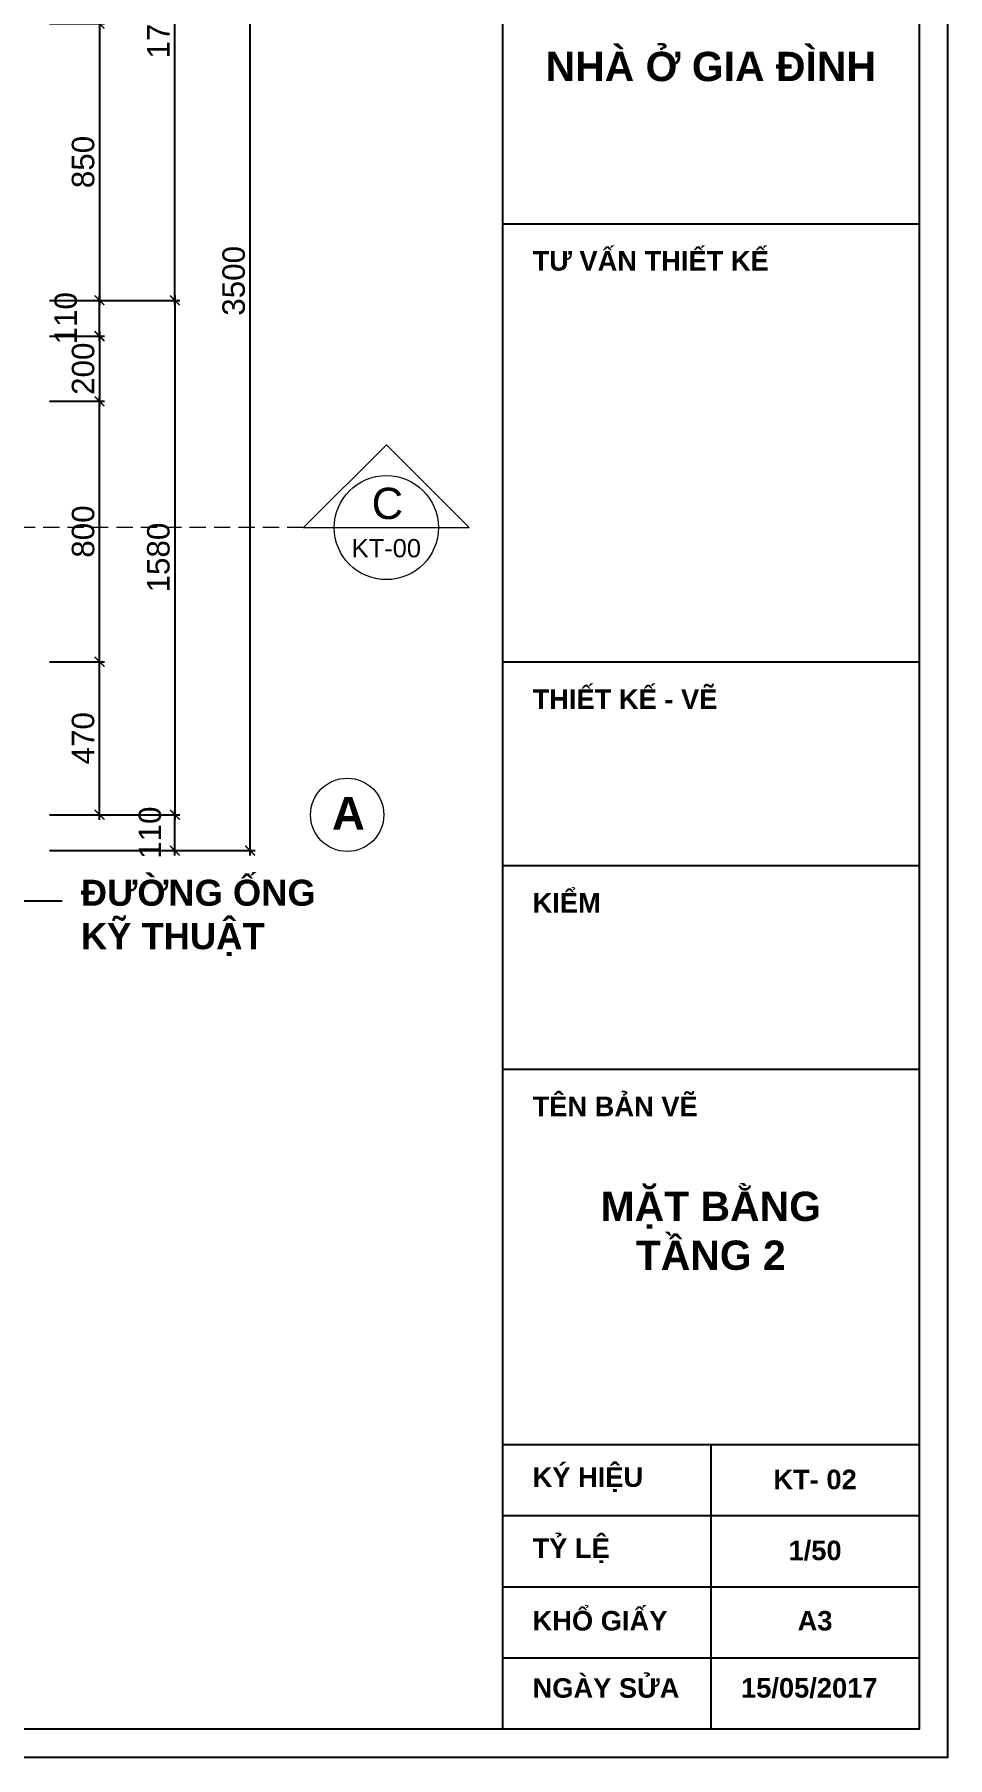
# Model space of a CAD drawing. Header units: millimetres. Extents: x 522695 to 636011, y 461124 to 505319.
# Drawn here: x 545337 to 548143, y 496409 to 501702 of the extents above; entities that cross this region are included whole.
import ezdxf
from ezdxf.enums import TextEntityAlignment as Align

# ---------------------------------------------------------------- set-up
doc = ezdxf.new("R2010")
doc.units = ezdxf.units.MM
doc.header["$LTSCALE"] = 500
doc.header["$MEASUREMENT"] = 0
doc.linetypes.add('DASHED2', pattern=[0.375, 0.25, -0.125])
doc.layers.get('0').update_dxf_attribs({"linetype": 'CONTINUOUS'})
doc.layers.get('DEFPOINTS').update_dxf_attribs({"color": 250, "linetype": 'CONTINUOUS'})
for name, color, linetype, lineweight in [('DH_KTHUOC', 8, 'CONTINUOUS', 5), ('DH_TEXT', 4, 'CONTINUOUS', 13), ('DH_THAY', 4, 'CONTINUOUS', 13)]:
    doc.layers.add(name, color=color, linetype=linetype, lineweight=lineweight)
doc.layers.add('IN', color=5, linetype='CONTINUOUS')
doc.styles.add('arial', font='arial.ttf')
doc.styles.add('DH_ARIAL_B', font='arialbd.ttf')
doc.styles.add('DH_KITHUOC', font='arial.ttf')
doc.dimstyles.new('DH_100s', dxfattribs={"dimtxt": 230, "dimasz": 100, "dimexe": 50, "dimexo": 0, "dimgap": 50, "dimtad": 1, "dimdec": 0, "dimzin": 0, "dimdsep": 46, "dimtxsty": 'DH_KITHUOC', "dimblk1": 'ARCHTICK', "dimblk2": 'ARCHTICK', "dimsah": 1, "dimcen": 90, "dimdle": 50, "dimclrd": 8, "dimclre": 8, "dimclrt": 4, "dimadec": 0, "dimazin": 0, "dimtfac": 100, "dimtdec": 0, "dimtofl": 0, "dimtmove": 2, "dimatfit": 3, "dimldrblk": 'ARCHTICK', "dimfxl": 1, "dimtolj": 2, "dimtzin": 0, "dimarcsym": 0})

# ---------------------------------------------------------------- blocks, each defined once
blk = doc.blocks.new('KHUNGTEN_A3')
at = {"color": 3}
blk.add_lwpolyline([(0, 14850), (21000, 14850), (21000, 0), (0, 0)], close=True, dxfattribs=at)
blk.add_lwpolyline([(379.8, 14704), (20854, 14704), (20854, 146), (379.8, 146)], close=True)
for points in [[(18720.5, 14704), (18720.5, 146)], [(18720.5, 7851), (20854, 7851)], [(18720.5, 5608.2), (20854, 5608.2)], [(18720.5, 4565.7), (20854, 4565.7)], [(18720.5, 3523.2), (20854, 3523.2)], [(18720.5, 1602.4), (20854, 1602.4)], [(19787.2, 1602.4), (19787.2, 146)], [(18720.5, 1238.3), (20854, 1238.3)], [(18720.5, 874.2), (20854, 874.2)], [(18720.5, 510.1), (20854, 510.1)]]:
    blk.add_lwpolyline(points)
at = {"layer": 'DH_TEXT', "style": 'DH_ARIAL_B'}
for s, insert, char_height, width, attachment_point in [('NHÀ Ở GIA ĐÌNH', (19787.2, 8655.6), 150, 1830.82, 5), ('TƯ VẤN THIẾT KẾ', (18874.4, 7660.9), 100, 1830.82, 4), ('THIẾT KẾ - VẼ', (18874.4, 5418.1), 100, 1830.82, 4), ('KIỂM', (18874.4, 4375.6), 100, 1830.82, 4), ('TÊN BẢN VẼ', (18874.4, 3333.1), 100, 1830.82, 4), ('KÝ HIỆU', (18874.4, 1422.8), 100, 788.512, 4), ('TỶ LỆ', (18874.4, 1058.7), 100, 788.512, 4), ('1/50', (20321.3, 1058.7), 100, 788.512, 5), ('KHỔ GIẤY', (18874.4, 699.7), 100, 788.512, 4), ('A3', (20321.3, 699.7), 100, 788.512, 5), ('NGÀY SỬA', (18874.4, 355.4), 100, 788.512, 4), ('15/05/2017', (19942.2, 355.4), 100, 788.512, 4)]:
    blk.add_mtext(s, dxfattribs=dict(at, insert=insert, char_height=char_height, width=width, attachment_point=attachment_point))
blk = doc.blocks.new('_ARCHTICK')
at = {"color": 0, "linetype": 'ByBlock', "const_width": 0.15}
blk.add_lwpolyline([(-0.5, -0.5), (0.5, 0.5)], dxfattribs=at)
blk = doc.blocks.new('*U210')
at = {"color": 8}
for points in [[(12616.7, 0), (12734.9, 0), (12416.7, 318.2), (12098.5, 0), (12216.7, 0)], [(12216.7, 0), (12616.7, 0)]]:
    blk.add_lwpolyline(points, dxfattribs=at)
at = {"color": 250, "linetype": 'DASHED2', "ltscale": 0.5}
blk.add_lwpolyline([(12098.5, 0), (-118.2, 0)], dxfattribs=at)
at = {"color": 8}
blk.add_circle((12416.7, 0), 200, dxfattribs=at)
at = {"style": 'arial'}
blk.add_text('C', height=120, dxfattribs=at).set_placement((12420.8, 92.7), align=Align.MIDDLE_CENTER)
for p in [(-318.2, -135.2), (12416.7, -135.2)]:
    blk.add_attdef('KH', text='', height=70, dxfattribs=at).set_placement(p, align=Align.BOTTOM_CENTER)
blk = doc.blocks.new('*D263')
at = {"layer": 'DEFPOINTS', "color": 0, "transparency": 16777216}
for p in [(545382.5, 499304.9), (545768.2, 499304.9), (545382.5, 499194.9)]:
    blk.add_point(p, dxfattribs=at)
at = {"layer": 'DH_KTHUOC', "color": 8, "lineweight": -2, "transparency": 16777216}
for p, q in [((545382.5, 499304.9), (545783.2, 499304.9)), ((545768.2, 499179.9), (545768.2, 499319.9)), ((545382.5, 499194.9), (545783.2, 499194.9))]:
    blk.add_line(p, q, dxfattribs=at)
at = {"layer": 'DH_KTHUOC', "color": 8, "lineweight": -2, "transparency": 16777216, "xscale": 30, "yscale": 30, "zscale": 30}
for p, rotation in [((545768.2, 499304.9), 90), ((545768.2, 499194.9), 270)]:
    blk.add_blockref('_ARCHTICK', p, dxfattribs=dict(at, rotation=rotation))
at = {"layer": 'DH_KTHUOC', "color": 4, "transparency": 16777216, "insert": (545691.8, 499249.9), "char_height": 69, "attachment_point": 5, "rotation": 90, "style": 'DH_KITHUOC'}
blk.add_mtext('\\A2;110', dxfattribs=at)
blk = doc.blocks.new('*D264')
at = {"layer": 'DEFPOINTS', "color": 0, "transparency": 16777216}
for p in [(545382.5, 499774.9), (545536.7, 499774.9), (545382.5, 499304.9)]:
    blk.add_point(p, dxfattribs=at)
at = {"layer": 'DH_KTHUOC', "color": 8, "lineweight": -2, "transparency": 16777216}
for p, q in [((545382.5, 499774.9), (545551.7, 499774.9)), ((545536.7, 499289.9), (545536.7, 499789.9)), ((545382.5, 499304.9), (545551.7, 499304.9))]:
    blk.add_line(p, q, dxfattribs=at)
at = {"layer": 'DH_KTHUOC', "color": 8, "lineweight": -2, "transparency": 16777216, "xscale": 30, "yscale": 30, "zscale": 30}
for p, rotation in [((545536.7, 499774.9), 90), ((545536.7, 499304.9), 270)]:
    blk.add_blockref('_ARCHTICK', p, dxfattribs=dict(at, rotation=rotation))
at = {"layer": 'DH_KTHUOC', "color": 4, "transparency": 16777216, "insert": (545486.5, 499539.9), "char_height": 69, "attachment_point": 5, "rotation": 90, "style": 'DH_KITHUOC'}
blk.add_mtext('\\A2;470', dxfattribs=at)
blk = doc.blocks.new('*D265')
at = {"layer": 'DEFPOINTS', "color": 0, "transparency": 16777216}
for p in [(545382.5, 500884.9), (545536.7, 500884.9), (545382.5, 500774.9)]:
    blk.add_point(p, dxfattribs=at)
at = {"layer": 'DH_KTHUOC', "color": 8, "lineweight": -2, "transparency": 16777216}
for p, q in [((545382.5, 500884.9), (545551.7, 500884.9)), ((545536.7, 500759.9), (545536.7, 500899.9)), ((545382.5, 500774.9), (545551.7, 500774.9))]:
    blk.add_line(p, q, dxfattribs=at)
at = {"layer": 'DH_KTHUOC', "color": 8, "lineweight": -2, "transparency": 16777216, "xscale": 30, "yscale": 30, "zscale": 30}
for p, rotation in [((545536.7, 500884.9), 90), ((545536.7, 500774.9), 270)]:
    blk.add_blockref('_ARCHTICK', p, dxfattribs=dict(at, rotation=rotation))
at = {"layer": 'DH_KTHUOC', "color": 4, "transparency": 16777216, "insert": (545433, 500829.9), "char_height": 69, "attachment_point": 5, "rotation": 90, "style": 'DH_KITHUOC'}
blk.add_mtext('\\A2;110', dxfattribs=at)
blk = doc.blocks.new('*D266')
at = {"layer": 'DEFPOINTS', "color": 0, "transparency": 16777216}
for p in [(545382.5, 502584.9), (545768.2, 502584.9), (545382.5, 500884.9)]:
    blk.add_point(p, dxfattribs=at)
at = {"layer": 'DH_KTHUOC', "color": 8, "lineweight": -2, "transparency": 16777216}
for p, q in [((545382.5, 502584.9), (545783.2, 502584.9)), ((545768.2, 500869.9), (545768.2, 502599.9)), ((545382.5, 500884.9), (545783.2, 500884.9))]:
    blk.add_line(p, q, dxfattribs=at)
at = {"layer": 'DH_KTHUOC', "color": 8, "lineweight": -2, "transparency": 16777216, "xscale": 30, "yscale": 30, "zscale": 30}
for p, rotation in [((545768.2, 502584.9), 90), ((545768.2, 500884.9), 270)]:
    blk.add_blockref('_ARCHTICK', p, dxfattribs=dict(at, rotation=rotation))
at = {"layer": 'DH_KTHUOC', "color": 4, "transparency": 16777216, "insert": (545717.9, 501734.9), "char_height": 69, "attachment_point": 5, "rotation": 90, "style": 'DH_KITHUOC'}
blk.add_mtext('\\A2;1700', dxfattribs=at)
blk = doc.blocks.new('*D269')
at = {"layer": 'DEFPOINTS', "color": 0, "transparency": 16777216}
for p in [(545382.5, 501734.9), (545382.5, 500884.9), (545536.7, 500884.9)]:
    blk.add_point(p, dxfattribs=at)
at = {"layer": 'DH_KTHUOC', "color": 8, "lineweight": -2, "transparency": 16777216}
for p, q in [((545382.5, 501734.9), (545551.7, 501734.9)), ((545536.7, 501749.9), (545536.7, 500869.9)), ((545382.5, 500884.9), (545551.7, 500884.9))]:
    blk.add_line(p, q, dxfattribs=at)
at = {"layer": 'DH_KTHUOC', "color": 8, "lineweight": -2, "transparency": 16777216, "xscale": 30, "yscale": 30, "zscale": 30}
for p, rotation in [((545536.7, 501734.9), 90), ((545536.7, 500884.9), 270)]:
    blk.add_blockref('_ARCHTICK', p, dxfattribs=dict(at, rotation=rotation))
at = {"layer": 'DH_KTHUOC', "color": 4, "transparency": 16777216, "insert": (545486.5, 501309.9), "char_height": 69, "attachment_point": 5, "rotation": 90, "style": 'DH_KITHUOC'}
blk.add_mtext('\\A2;850', dxfattribs=at)
blk = doc.blocks.new('*D270')
at = {"layer": 'DEFPOINTS', "color": 0, "transparency": 16777216}
for p in [(545382.5, 500884.9), (545382.5, 499304.9), (545768.2, 499304.9)]:
    blk.add_point(p, dxfattribs=at)
at = {"layer": 'DH_KTHUOC', "color": 8, "lineweight": -2, "transparency": 16777216}
for p, q in [((545382.5, 500884.9), (545783.2, 500884.9)), ((545768.2, 500899.9), (545768.2, 499289.9)), ((545382.5, 499304.9), (545783.2, 499304.9))]:
    blk.add_line(p, q, dxfattribs=at)
at = {"layer": 'DH_KTHUOC', "color": 8, "lineweight": -2, "transparency": 16777216, "xscale": 30, "yscale": 30, "zscale": 30}
for p, rotation in [((545768.2, 500884.9), 90), ((545768.2, 499304.9), 270)]:
    blk.add_blockref('_ARCHTICK', p, dxfattribs=dict(at, rotation=rotation))
at = {"layer": 'DH_KTHUOC', "color": 4, "transparency": 16777216, "insert": (545717.9, 500094.9), "char_height": 69, "attachment_point": 5, "rotation": 90, "style": 'DH_KITHUOC'}
blk.add_mtext('\\A2;1580', dxfattribs=at)
blk = doc.blocks.new('*D271')
at = {"layer": 'DEFPOINTS', "color": 0, "transparency": 16777216}
for p in [(545382.5, 502694.9), (545999.6, 502694.9), (545382.5, 499194.9)]:
    blk.add_point(p, dxfattribs=at)
at = {"layer": 'DH_KTHUOC', "color": 8, "lineweight": -2, "transparency": 16777216}
for p, q in [((545382.5, 502694.9), (546014.6, 502694.9)), ((545999.6, 499179.9), (545999.6, 502709.9)), ((545382.5, 499194.9), (546014.6, 499194.9))]:
    blk.add_line(p, q, dxfattribs=at)
at = {"layer": 'DH_KTHUOC', "color": 8, "lineweight": -2, "transparency": 16777216, "xscale": 30, "yscale": 30, "zscale": 30}
for p, rotation in [((545999.6, 502694.9), 90), ((545999.6, 499194.9), 270)]:
    blk.add_blockref('_ARCHTICK', p, dxfattribs=dict(at, rotation=rotation))
at = {"layer": 'DH_KTHUOC', "color": 4, "transparency": 16777216, "insert": (545949.3, 500944.9), "char_height": 69, "attachment_point": 5, "rotation": 90, "style": 'DH_KITHUOC'}
blk.add_mtext('\\A2;3500', dxfattribs=at)
blk = doc.blocks.new('*D304')
at = {"layer": 'DEFPOINTS', "color": 0, "transparency": 16777216}
for p in [(545382.5, 500574.9), (545536.7, 500574.9), (545382.5, 499774.9)]:
    blk.add_point(p, dxfattribs=at)
at = {"layer": 'DH_KTHUOC', "color": 8, "lineweight": -2, "transparency": 16777216}
for p, q in [((545382.5, 500574.9), (545551.7, 500574.9)), ((545536.7, 499759.9), (545536.7, 500589.9)), ((545382.5, 499774.9), (545551.7, 499774.9))]:
    blk.add_line(p, q, dxfattribs=at)
at = {"layer": 'DH_KTHUOC', "color": 8, "lineweight": -2, "transparency": 16777216, "xscale": 30, "yscale": 30, "zscale": 30}
for p, rotation in [((545536.7, 500574.9), 90), ((545536.7, 499774.9), 270)]:
    blk.add_blockref('_ARCHTICK', p, dxfattribs=dict(at, rotation=rotation))
at = {"layer": 'DH_KTHUOC', "color": 4, "transparency": 16777216, "insert": (545486.5, 500174.9), "char_height": 69, "attachment_point": 5, "rotation": 90, "style": 'DH_KITHUOC'}
blk.add_mtext('\\A2;800', dxfattribs=at)
blk = doc.blocks.new('*D305')
at = {"layer": 'DEFPOINTS', "color": 0, "transparency": 16777216}
for p in [(545382.5, 500774.9), (545382.5, 500574.9), (545536.7, 500574.9)]:
    blk.add_point(p, dxfattribs=at)
at = {"layer": 'DH_KTHUOC', "color": 8, "lineweight": -2, "transparency": 16777216}
for p, q in [((545382.5, 500774.9), (545551.7, 500774.9)), ((545536.7, 500789.9), (545536.7, 500559.9)), ((545382.5, 500574.9), (545551.7, 500574.9))]:
    blk.add_line(p, q, dxfattribs=at)
at = {"layer": 'DH_KTHUOC', "color": 8, "lineweight": -2, "transparency": 16777216, "xscale": 30, "yscale": 30, "zscale": 30}
for p, rotation in [((545536.7, 500774.9), 90), ((545536.7, 500574.9), 270)]:
    blk.add_blockref('_ARCHTICK', p, dxfattribs=dict(at, rotation=rotation))
at = {"layer": 'DH_KTHUOC', "color": 4, "transparency": 16777216, "insert": (545486.5, 500674.9), "char_height": 69, "attachment_point": 5, "rotation": 90, "style": 'DH_KITHUOC'}
blk.add_mtext('\\A2;200', dxfattribs=at)

msp = doc.modelspace()

# ---------------------------------------------------------------- linework, layer by layer
at = {"layer": 'DH_THAY'}
msp.add_circle((546297.8, 499304.9), 112.5, dxfattribs=at)
at = {"layer": 'IN'}
msp.add_lwpolyline([(535542.9, 505319.3), (548142.9, 505319.3), (548142.9, 496409.3), (535542.9, 496409.3)], close=True, dxfattribs=at)

# ---------------------------------------------------------------- block references
at = {"xscale": 0.6000000000058208, "yscale": 0.6000000000058208, "zscale": 0.6000000000058208}
msp.add_blockref('KHUNGTEN_A3', (535542.9, 496409.3), dxfattribs=at)
at = {"layer": 'DH_THAY'}
ref = msp.add_blockref('*U210', (536484.8, 500187.1), dxfattribs=dict(at, xscale=0.8, yscale=0.8, zscale=0.8))
ref.add_attrib('KH', 'KT-00', dxfattribs={"layer": '0', "height": 56, "style": 'arial'}).set_placement((546418.2, 500079), align=Align.BOTTOM_CENTER)

# ---------------------------------------------------------------- texts
at = {"layer": 'DH_TEXT', "style": 'DH_ARIAL_B'}
msp.add_text('A', height=100, dxfattribs=at).set_placement((546251.2, 499259.4))
for s, insert, char_height, width, attachment_point in [('ĐƯỜNG ỐNG \\PKỸ THUẬT', (545479.3, 499105.5), 80, 1015.896, 1), ('MẶT BẰNG\\PTẦNG 2', (547415.2, 498026.6), 90, 1098.492, 5), ('KT- 02', (547735.7, 497263), 60, 473.107, 5)]:
    msp.add_mtext(s, dxfattribs=dict(at, insert=insert, char_height=char_height, width=width, attachment_point=attachment_point))

# ---------------------------------------------------------------- dimensions: what is measured, and where the dimension line sits
at = {"layer": 'DH_KTHUOC'}
for base, p1, p2, picture, middle in [((545999.6, 502694.9), (545382.5, 499194.9), (545382.5, 502694.9), '*D271', (545949.3, 500944.9)), ((545768.2, 502584.9), (545382.5, 500884.9), (545382.5, 502584.9), '*D266', (545717.9, 501734.9)), ((545536.7, 500884.9), (545382.5, 501734.9), (545382.5, 500884.9), '*D269', (545486.5, 501309.9)), ((545768.2, 499304.9), (545382.5, 500884.9), (545382.5, 499304.9), '*D270', (545717.9, 500094.9)), ((545536.7, 500574.9), (545382.5, 500774.9), (545382.5, 500574.9), '*D305', (545486.5, 500674.9)), ((545536.7, 500574.9), (545382.5, 499774.9), (545382.5, 500574.9), '*D304', (545486.5, 500174.9)), ((545536.7, 499774.9), (545382.5, 499304.9), (545382.5, 499774.9), '*D264', (545486.5, 499539.9))]:
    dim = msp.add_linear_dim(base=base, p1=p1, p2=p2, angle=90, dimstyle='DH_100s', override={"dimscale": 0.3, "dimarcsym": 2}, dxfattribs=at)
    dim.commit()
    dim.dimension.update_dxf_attribs({"geometry": picture, "text_midpoint": middle})
for base, p1, p2, picture, middle in [((545536.7, 500884.9), (545382.5, 500774.9), (545382.5, 500884.9), '*D265', (545433, 500829.9)), ((545768.2, 499304.9), (545382.5, 499194.9), (545382.5, 499304.9), '*D263', (545691.8, 499249.9))]:
    dim = msp.add_linear_dim(base=base, p1=p1, p2=p2, angle=90, dimstyle='DH_100s', override={"dimscale": 0.3, "dimarcsym": 2}, dxfattribs=at)
    dim.commit()
    dim.dimension.update_dxf_attribs({"geometry": picture, "text_midpoint": middle, "dimtype": 128})

# ---------------------------------------------------------------- leaders
msp.add_leader([(544414, 499493.7), (544923.7, 499040.5), (545422, 499040.5)], dimstyle='DH_100s', override={"dimscale": 0.3, "dimldrblk": 'DOT', "dimarcsym": 2}, dxfattribs=at)
msp.add_leader([(544414, 499493.7), (544923.7, 499040.5), (545422, 499040.5)], dimstyle='DH_100s', override={"dimscale": 0.3, "dimldrblk": 'DOT', "dimarcsym": 2}, dxfattribs=at)

doc.saveas('drawing.dxf')
